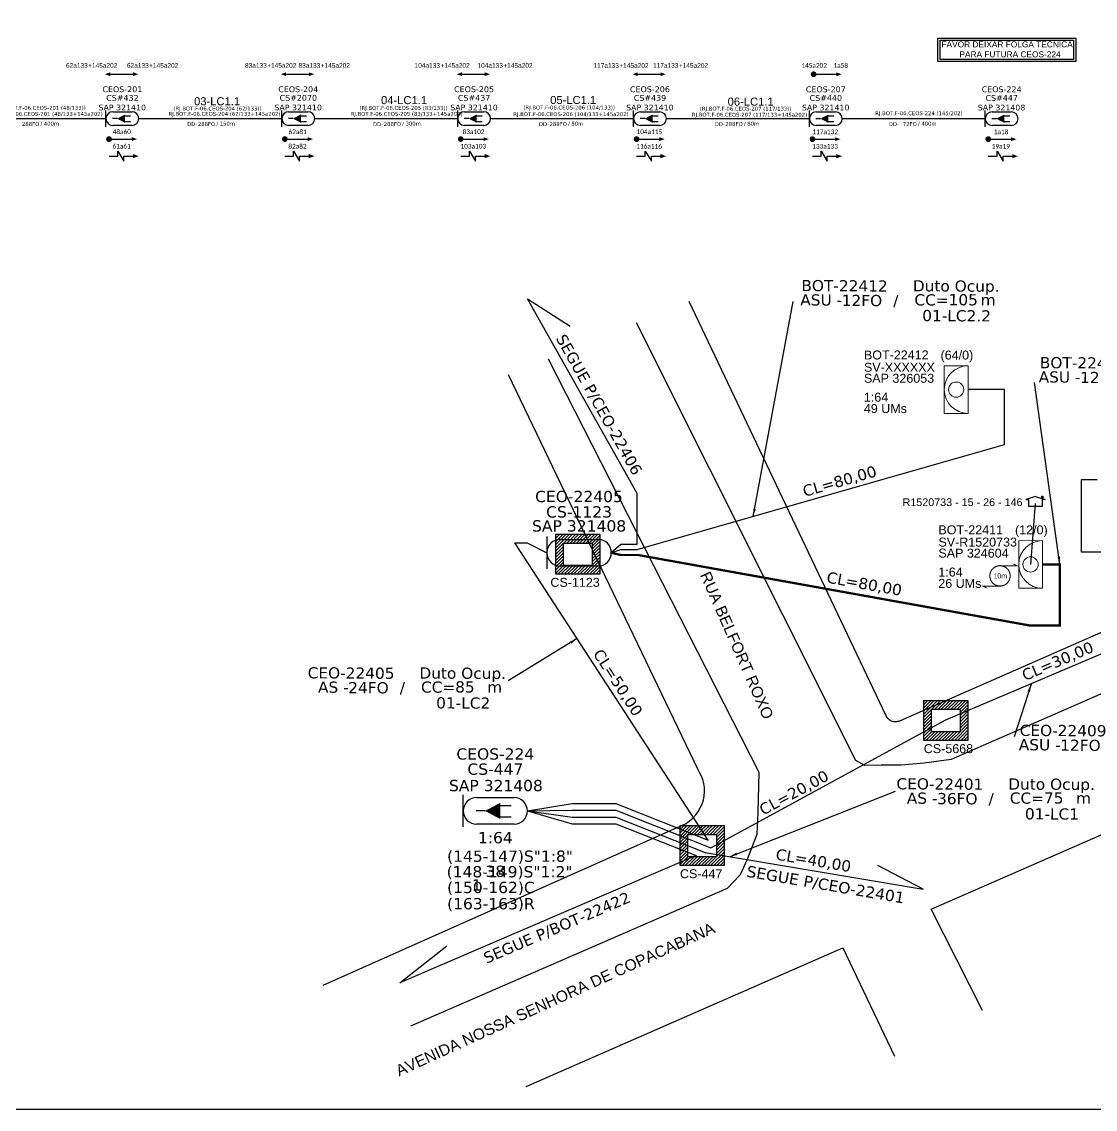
# Model space of a CAD drawing. Header units: metres. Extents: x -1286 to -445, y -500 to 94.
# Drawn here: x -948.4 to -668.9, y -499.8 to -216.6 of the extents above; entities that cross this region are included whole.
import ezdxf
from ezdxf.enums import TextEntityAlignment as Align

# ---------------------------------------------------------------- set-up
doc = ezdxf.new("R2010")
doc.units = ezdxf.units.M
doc.linetypes.add('ARILSUPP', pattern=[2.98, 1.42, -0.71, 0.14, -0.71])
for name, color, linetype in [('10.0-Cartográfico', 4, 'Continuous'), ('10.1-Caixas Subterrâneas', 5, 'Continuous'), ('20.4-CEOS', 1, 'Continuous'), ('20.5-CABO AÉREO', 1, 'Continuous'), ('20.5-CEO', 1, 'Continuous'), ('CAP a instalar', 1, 'Continuous'), ('celulas gpon', 7, 'Continuous'), ('CEO', 1, 'Continuous'), ('Folga', 1, 'Continuous'), ('label_cabos', 7, 'Continuous'), ('LC1', 3, 'Continuous'), ('Segmento de Logradouro Texto', 238, 'Continuous'), ('SETA', 7, 'Continuous'), ('surveys', 7, 'Continuous'), ('surveys legendas', 7, 'Continuous')]:
    doc.layers.add(name, color=color, linetype=linetype)
for name, color, linetype, lineweight in [("20.0-LEGENDA DOS CDO'S", 1, 'Continuous', 0), ('20.1-CDO_INTERIOR', 1, 'Continuous', 0), ('40.1-ETIQUETAS', 1, 'Continuous', 20)]:
    doc.layers.add(name, color=color, linetype=linetype, lineweight=lineweight)
doc.layers.add('DROP DE CLIENTE', color=140, linetype='Continuous', plot=False)
doc.styles.add('ARIAL', font='arial.ttf')
doc.styles.add('DIGICADE', font='arial.ttf')
doc.styles.add('siredit', font='verdana.ttf')
doc.linetypes.add('FENCELINE1', pattern='A,0.25,-0.1,[133,ltypeshp.shx,S=0.1,R=0,X=-0.1,Y=0],-0.1,1', length=1.45)
doc.dimstyles.new('CC', dxfattribs={"dimtxt": 0.8, "dimasz": 2, "dimexe": 0.18, "dimexo": 0.0625, "dimgap": 0.09, "dimtad": 0, "dimdec": 0, "dimrnd": 1, "dimzin": 0, "dimdsep": 46, "dimtxsty": 'siredit', "dimblk": 'NONE', "dimcen": 0, "dimse1": 1, "dimse2": 1, "dimsd1": 1, "dimsd2": 1, "dimclrt": 7, "dimadec": 0, "dimazin": 0, "dimtfac": 1, "dimtdec": 0, "dimtofl": 0, "dimtmove": 0, "dimatfit": 3, "dimfxl": 0, "dimtolj": 1, "dimtzin": 0, "dimarcsym": 0})

# ---------------------------------------------------------------- blocks, each defined once
blk = doc.blocks.new('*U83')
at = {"layer": '20.4-CEOS', "color": 7, "style": 'siredit'}
for tag, p in [('FIBRAS_SPLITTER', (0, 0)), ('FIBRAS_TOP_C', (0, -4.128)), ('RESERVA_FINAIS', (0, -5.461))]:
    blk.add_attdef(tag, p, '', height=1.01, dxfattribs=at)
for tag, p, flags in [('ID_ATIVIDADE', (0, -6.773), 3), ('FATOR', (0, -8.085), 1), ('QTDE', (0, -9.397), 1), ('FID', (0, -10.709), 1)]:
    blk.add_attdef(tag, p, '', height=1.01, dxfattribs=dict(at, flags=flags))
blk = doc.blocks.new('*U77')
at = {"layer": '20.4-CEOS', "color": 7, "style": 'siredit'}
blk.add_attdef('FIBRAS_SPLITTER', (0, 0), '', height=1.01, dxfattribs=at)
for tag, p, flags in [('ID_ATIVIDADE', (0, -1.483), 3), ('FATOR', (0, -2.795), 1), ('QTDE', (0, -4.107), 1), ('FID', (0, -5.419), 1)]:
    blk.add_attdef(tag, p, '', height=1.01, dxfattribs=dict(at, flags=flags))
blk = doc.blocks.new('*X71')
at = {"color": 0, "linetype": 'Continuous'}
for p, q in [((-1.25, 0.34099), (-0.49099, 1.1)), ((-1.25, 0.517767), (-0.667767, 1.1)), ((-1.25, 0.694544), (-0.844544, 1.1)), ((-1.25, 0.87132), (-1.02132, 1.1)), ((-1.25, 1.048097), (-1.198097, 1.1)), ((-1.25, 0.164214), (-0.8035, 0.610714)), ((-0.789214, 0.625), (-0.314214, 1.1)), ((-0.612437, 0.625), (-0.137437, 1.1)), ((-0.43566, 0.625), (0.03934, 1.1)), ((-0.258883, 0.625), (0.216117, 1.1)), ((-0.082107, 0.625), (0.392893, 1.1)), ((0.09467, 0.625), (0.56967, 1.1)), ((0.271447, 0.625), (0.746447, 1.1)), ((0.448223, 0.625), (0.923223, 1.1)), ((0.625, 0.625), (1.1, 1.1)), ((0.801777, 0.625), (1.25, 1.073223)), ((0.8035, 0.449947), (1.25, 0.896447)), ((0.8035, 0.27317), (1.25, 0.71967)), ((-1.25, -0.012563), (-0.8035, 0.433937)), ((-1.25, -0.18934), (-0.8035, 0.25716)), ((-1.25, -0.366117), (-0.8035, 0.080383)), ((0.8035, 0.096393), (1.25, 0.542893)), ((0.8035, -0.080383), (1.25, 0.366117)), ((0.8035, -0.25716), (1.25, 0.18934)), ((0.8035, -0.433937), (1.25, 0.012563)), ((-1.25, -0.542893), (-0.8035, -0.096393)), ((-1.25, -0.71967), (-0.8035, -0.27317)), ((-1.25, -0.896447), (-0.8035, -0.449947)), ((0.49099, -1.1), (1.25, -0.34099)), ((0.667767, -1.1), (1.25, -0.517767)), ((0.8035, -0.610714), (1.25, -0.164214)), ((-1.25, -1.073223), (-0.801777, -0.625)), ((-1.1, -1.1), (-0.625, -0.625)), ((-0.923223, -1.1), (-0.448223, -0.625)), ((-0.746447, -1.1), (-0.271447, -0.625)), ((-0.56967, -1.1), (-0.09467, -0.625)), ((-0.392893, -1.1), (0.082107, -0.625)), ((-0.216117, -1.1), (0.258883, -0.625)), ((-0.03934, -1.1), (0.43566, -0.625)), ((0.137437, -1.1), (0.612437, -0.625)), ((0.314214, -1.1), (0.789214, -0.625)), ((0.844544, -1.1), (1.25, -0.694544)), ((1.02132, -1.1), (1.25, -0.87132)), ((1.198097, -1.1), (1.25, -1.048097))]:
    blk.add_line(p, q, dxfattribs=at)
blk = doc.blocks.new('MANHOLE_MQ')
at = {"color": 0, "linetype": 'Continuous'}
for p, q in [((0.00000623, 0.00000569), (-0.00000627, 0.00000569)), ((-0.00000627, 0.00000569), (-0.00000627, -0.00000531)), ((-0.00000404, 0.00000331), (0.00000399, 0.00000331)), ((-0.00000404, -0.00000294), (-0.00000404, 0.00000331)), ((0.00000399, 0.00000331), (0.00000399, -0.00000294)), ((0.00000623, -0.00000531), (0.00000623, 0.00000569)), ((0.00000399, -0.00000294), (-0.00000404, -0.00000294)), ((0.00000399, -0.00000294), (0.00000399, -0.00000294)), ((-0.00000627, -0.00000531), (0.00000623, -0.00000531))]:
    blk.add_line(p, q, dxfattribs=at)
at = {"color": 0, "linetype": 'Continuous', "xscale": 5e-06, "yscale": 5e-06, "zscale": 1e-05}
blk.add_blockref('*X71', (-0.00000002, 0.00000019), dxfattribs=at)
blk = doc.blocks.new('Inst CB DT OCUP CFOA-SM-AS-80-TS-36')
at = {"layer": 'label_cabos', "color": 0, "style": 'siredit'}
for tag, flags, p in [('ID_ATIVIDADE', 3, (1.314, 2.672)), ('FATOR', 1, (11.56, 2.551))]:
    blk.add_attdef(tag, text='', height=1, rotation=359.69001, dxfattribs=dict(at, flags=flags)).set_placement(p, align=Align.MIDDLE_CENTER)
for tag, p in [('DESTINO_CABO', (3.131, 1.262)), ('TIPO_CABO', (13.108, 1.245)), ('TIPO_CABO', (1.762, -0.005)), ('CABO', (4.686, -0.052)), ('/', (7.714, -0.052)), ('LANCE', (10.909, 0.002)), ('UND', (15.964, 0.002)), ('FID', (13.148, -1.414))]:
    blk.add_attdef(tag, text='', height=1, rotation=359.69001, dxfattribs=at).set_placement(p, align=Align.MIDDLE_CENTER)
blk.add_attdef('QTDE', (12.429, -0.475), '', height=1, rotation=359.69001, dxfattribs=at)
blk = doc.blocks.new('_None')
blk = doc.blocks.new('Inst CB DT OCUP CFOA-SM-AS-80-TS-24')
at = {"layer": 'label_cabos', "color": 0, "style": 'siredit'}
for tag, flags, p in [('ID_ATIVIDADE', 3, (1.314, 2.672)), ('FATOR', 1, (11.56, 2.551))]:
    blk.add_attdef(tag, text='', height=1, rotation=359.69001, dxfattribs=dict(at, flags=flags)).set_placement(p, align=Align.MIDDLE_CENTER)
for tag, p in [('DESTINO_CABO', (3.131, 1.262)), ('TIPO_CABO', (13.108, 1.245)), ('TIPO_CABO', (1.762, -0.005)), ('CABO', (4.686, -0.052)), ('/', (7.714, -0.052)), ('LANCE', (10.909, 0.002)), ('UND', (15.964, 0.002)), ('FID', (13.148, -1.414))]:
    blk.add_attdef(tag, text='', height=1, rotation=359.69001, dxfattribs=at).set_placement(p, align=Align.MIDDLE_CENTER)
blk.add_attdef('QTDE', (12.429, -0.475), '', height=1, rotation=359.69001, dxfattribs=at)
blk = doc.blocks.new('Inst CB DT OCUP CFOA-SM-ASU-120-S-12')
at = {"layer": 'label_cabos', "color": 0, "style": 'siredit'}
for tag, flags, p in [('ID_ATIVIDADE', 3, (1.314, 2.672)), ('FATOR', 1, (11.56, 2.551))]:
    blk.add_attdef(tag, text='', height=1, rotation=359.69001, dxfattribs=dict(at, flags=flags)).set_placement(p, align=Align.MIDDLE_CENTER)
for tag, p in [('DESTINO_CABO', (3.131, 1.262)), ('TIPO_CABO', (13.108, 1.245)), ('TIPO_CABO', (1.262, -0.005)), ('CABO', (4.686, -0.052)), ('/', (7.714, -0.052)), ('LANCE', (10.909, 0.002)), ('UND', (15.964, 0.002)), ('FID', (13.148, -1.414))]:
    blk.add_attdef(tag, text='', height=1, rotation=359.69001, dxfattribs=at).set_placement(p, align=Align.MIDDLE_CENTER)
blk.add_attdef('QTDE', (12.429, -0.475), '', height=1, rotation=359.69001, dxfattribs=at)
blk = doc.blocks.new('A$C07E14978')
at = {"layer": 'Folga', "color": 0, "const_width": 0.146}
blk.add_lwpolyline([(2.23, 2.92, 1.000012), (2.23, 0.28, 0.999978)], format="xyb", close=True, dxfattribs=at)
at = {"layer": 'Folga', "color": 0, "const_width": 0.137}
for points in [[(2.23, 2.92), (4.42, 2.92), (3.98, 3.13)], [(2.23, 0.28), (0.03, 0.28), (0.47, 0.06)]]:
    blk.add_lwpolyline(points, dxfattribs=at)
at = {"layer": 'Folga', "color": 0}
blk.add_text('10m', height=0.659, dxfattribs=at).set_placement((1.38, 1.27))

msp = doc.modelspace()

# ---------------------------------------------------------------- linework, layer by layer
msp.add_lwpolyline([(-1286.07, -499.81), (-445.07, -499.81), (-445.07, 94.19), (-1286.07, 94.19)], close=True)
at = {"color": 7, "ltscale": 9e-07}
for points in [[(-709.87, -220.9), (-673.94, -220.9), (-673.94, -227.02), (-709.87, -227.02)], [(-709.3, -221.47), (-674.52, -221.47), (-674.52, -226.44), (-709.3, -226.44)]]:
    msp.add_lwpolyline(points, close=True, dxfattribs=at)
at = {"color": 7}
for points in [[(-925.36, -230.31), (-919.41, -230.31)], [(-879.57, -230.31), (-873.63, -230.31)], [(-833.78, -230.31), (-827.84, -230.31)], [(-788, -230.31), (-782.06, -230.31)], [(-742.21, -230.32), (-736.27, -230.32)], [(-925.66, -247.2), (-919.72, -247.2)], [(-879.88, -247.2), (-873.94, -247.2)], [(-834.09, -247.2), (-828.15, -247.2)], [(-788.31, -247.21), (-782.37, -247.21)], [(-742.52, -247.22), (-736.58, -247.22)], [(-696.74, -247.22), (-690.79, -247.22)], [(-923.39, -251.63), (-923.39, -250.32), (-921.81, -252.95), (-921.81, -251.63)], [(-877.6, -251.63), (-877.6, -250.32), (-876.03, -252.95), (-876.03, -251.63)], [(-831.82, -251.63), (-831.82, -250.32), (-830.24, -252.95), (-830.24, -251.63)], [(-786.03, -251.64), (-786.03, -250.33), (-784.46, -252.96), (-784.46, -251.64)], [(-740.24, -251.65), (-740.24, -250.33), (-738.67, -252.97), (-738.67, -251.65)], [(-694.46, -251.65), (-694.46, -250.33), (-692.89, -252.97), (-692.88, -251.65)]]:
    msp.add_lwpolyline(points, dxfattribs=at)
at = {"color": 7, "const_width": 0.744}
for points in [[(-742.58, -230.33, 1), (-741.84, -230.32, 1)], [(-926.04, -247.2, 1), (-925.29, -247.2, 1)], [(-880.25, -247.2, 1), (-879.51, -247.2, 1)], [(-834.46, -247.2, 1), (-833.72, -247.2, 1)], [(-788.68, -247.21, 1), (-787.93, -247.21, 1)], [(-742.89, -247.22, 1), (-742.15, -247.22, 1)], [(-697.11, -247.22, 1), (-696.36, -247.22, 1)]]:
    msp.add_lwpolyline(points, format="xyb", close=True, dxfattribs=at)
at = {"layer": '10.0-Cartográfico'}
for points in [[(-774.66, -289.43), (-723.42, -397.29), (-723.3, -397.55), (-723.13, -397.78), (-722.96, -397.99), (-722.73, -398.17), (-722.5, -398.35), (-722.27, -398.51), (-721.98, -398.64), (-721.73, -398.74), (-721.44, -398.81), (-721.13, -398.84), (-720.84, -398.86), (-720.53, -398.86), (-720.25, -398.8), (-719.96, -398.75), (-719.6, -398.61), (-496.58, -300.58)], [(-488.89, -312.12), (-532.09, -332.54), (-706.42, -408.74), (-713.43, -409.69), (-719.51, -410.19), (-724.66, -410.25), (-728.87, -410.3), (-731.23, -409.03), (-788.36, -295.02)], [(-811.33, -304.4), (-756.51, -412.06), (-756.71, -422.54), (-756.98, -428.26), (-759.64, -434.96), (-761.3, -438.78), (-764.69, -442.32), (-847.21, -478.21)], [(-869.93, -467.53), (-775.43, -425.38), (-774.5, -424.71), (-773.66, -423.99), (-772.91, -423.16), (-772.26, -422.26), (-771.71, -421.31), (-771.24, -420.33), (-770.91, -419.3), (-770.7, -418.22), (-770.63, -417.14), (-770.64, -416.06), (-770.8, -415.01), (-771.07, -413.96), (-771.48, -412.94), (-771.98, -411.97), (-772.3, -411.45), (-821.68, -308.62)], [(-698.23, -474.08), (-711.6, -447.72), (-474.16, -343.88)], [(-817.06, -493.84), (-734.64, -457.79), (-721.15, -486)]]:
    msp.add_lwpolyline(points, dxfattribs=at)
at = {"layer": '20.1-CDO_INTERIOR', "color": 7, "lineweight": 18}
msp.add_lwpolyline([(-708.19, -318.62), (-708.2, -306.24), (-702.01, -306.24), (-702, -318.62)], close=True, dxfattribs=at)
at = {"layer": '20.1-CDO_INTERIOR', "color": 1, "lineweight": 18}
msp.add_lwpolyline([(-688.81, -364.15), (-688.81, -351.77), (-682.62, -351.76), (-682.62, -364.14)], close=True, dxfattribs=at)
at = {"layer": '20.1-CDO_INTERIOR', "color": 7, "lineweight": 18}
msp.add_circle((-705.1, -312.43), 1.98, dxfattribs=at)
at = {"layer": '20.1-CDO_INTERIOR', "color": 1, "lineweight": 18}
msp.add_circle((-685.72, -357.95), 1.98, dxfattribs=at)
at = {"layer": '20.1-CDO_INTERIOR', "color": 7, "lineweight": 18}
msp.add_arc((-702.01, -312.43), 6.19, 90.0276, 270.0276, dxfattribs=at)
at = {"layer": '20.1-CDO_INTERIOR', "color": 1, "lineweight": 18}
msp.add_arc((-682.62, -357.95), 6.19, 90.0276, 270.0276, dxfattribs=at)
at = {"layer": '20.4-CEOS', "color": 7}
for p, q in [((-924.67, -240.09), (-919.68, -240.09)), ((-878.89, -240.09), (-873.89, -240.09)), ((-833.1, -240.09), (-828.1, -240.09)), ((-787.32, -240.1), (-782.32, -240.1)), ((-741.53, -240.11), (-736.53, -240.11)), ((-695.75, -240.11), (-690.75, -240.11)), ((-919.68, -243.65), (-924.67, -243.65)), ((-873.89, -243.65), (-878.89, -243.65)), ((-828.1, -243.65), (-833.1, -243.65)), ((-782.32, -243.66), (-787.32, -243.66)), ((-736.53, -243.67), (-741.53, -243.67)), ((-690.75, -243.67), (-695.75, -243.67)), ((-829.95, -418.66), (-820.21, -418.66)), ((-820.21, -425.6), (-829.95, -425.6))]:
    msp.add_line(p, q, dxfattribs=at)
for points in [[(-926.46, -244.02), (-926.46, -239.72)], [(-880.67, -244.02), (-880.67, -239.72)], [(-834.88, -244.02), (-834.88, -239.72)], [(-789.1, -244.03), (-789.1, -239.73)], [(-743.31, -244.04), (-743.31, -239.74)], [(-697.53, -244.04), (-697.53, -239.74)], [(-923.55, -241.87), (-924.76, -241.87)], [(-921.58, -241.16), (-920.06, -241.16)], [(-921.58, -242.64), (-920.06, -242.64)], [(-877.77, -241.87), (-878.97, -241.87)], [(-875.8, -241.16), (-874.28, -241.16)], [(-875.8, -242.64), (-874.28, -242.64)], [(-831.98, -241.87), (-833.18, -241.87)], [(-830.01, -241.16), (-828.49, -241.16)], [(-830.01, -242.64), (-828.49, -242.64)], [(-786.2, -241.88), (-787.4, -241.88)], [(-784.23, -241.17), (-782.71, -241.17)], [(-784.23, -242.65), (-782.71, -242.65)], [(-740.41, -241.89), (-741.61, -241.89)], [(-738.44, -241.18), (-736.92, -241.18)], [(-738.44, -242.66), (-736.92, -242.66)], [(-694.63, -241.89), (-695.83, -241.89)], [(-692.65, -241.18), (-691.14, -241.18)], [(-692.65, -242.66), (-691.14, -242.66)], [(-833.42, -426.31), (-833.42, -417.94)], [(-823.93, -420.75), (-820.97, -420.75)], [(-827.77, -422.13), (-830.11, -422.13)], [(-823.93, -423.64), (-820.97, -423.64)]]:
    msp.add_lwpolyline(points, dxfattribs=at)
for points in [[(-923.55, -241.87, 0, 2.2, 0), (-921.49, -241.87, 2.2, 2.2, 0)], [(-877.77, -241.87, 0, 2.2, 0), (-875.71, -241.87, 2.2, 2.2, 0)], [(-831.98, -241.87, 0, 2.2, 0), (-829.92, -241.87, 2.2, 2.2, 0)], [(-786.2, -241.88, 0, 2.2, 0), (-784.13, -241.88, 2.2, 2.2, 0)], [(-740.41, -241.89, 0, 2.2, 0), (-738.35, -241.89, 2.2, 2.2, 0)], [(-694.63, -241.89, 0, 2.2, 0), (-692.56, -241.89, 2.2, 2.2, 0)], [(-827.77, -422.13, 0, 4.29, 0), (-823.75, -422.13, 4.29, 4.29, 0)]]:
    msp.add_lwpolyline(points, format="xyseb", dxfattribs=at)
for centre, radius, start, end in [((-924.67, -241.87), 1.78, 90, 270), ((-919.68, -241.87), 1.78, 270, 90), ((-878.89, -241.87), 1.78, 90, 270), ((-873.89, -241.87), 1.78, 270, 90), ((-833.1, -241.87), 1.78, 90, 270), ((-828.1, -241.87), 1.78, 270, 90), ((-787.32, -241.88), 1.78, 90, 270), ((-782.32, -241.88), 1.78, 270, 90), ((-741.53, -241.89), 1.78, 90, 270), ((-736.53, -241.89), 1.78, 270, 90), ((-695.75, -241.89), 1.78, 90, 270), ((-690.75, -241.89), 1.78, 270, 90), ((-829.95, -422.13), 3.47, 90, 270), ((-820.21, -422.13), 3.47, 270, 90)]:
    msp.add_arc(centre, radius, start, end, dxfattribs=at)
at = {"layer": '20.5-CABO AÉREO', "color": 7, "ltscale": 8, "const_width": 0.298}
for points in [[(-963.68, -241.87), (-926.46, -241.87)], [(-917.89, -241.87), (-880.67, -241.87)], [(-872.11, -241.87), (-834.88, -241.87)], [(-826.32, -241.88), (-789.1, -241.88)], [(-780.54, -241.89), (-743.31, -241.89)], [(-734.75, -241.89), (-697.53, -241.89)]]:
    msp.add_lwpolyline(points, dxfattribs=at)
at = {"layer": '20.5-CEO', "color": 5}
for p, q in [((-808.16, -351.43), (-798.38, -351.43)), ((-798.38, -358.4), (-808.16, -358.4))]:
    msp.add_line(p, q, dxfattribs=at)
msp.add_lwpolyline([(-811.64, -350.71), (-811.64, -359.12)], dxfattribs=at)
for centre, start, end in [((-808.16, -354.91), 90, 270), ((-798.38, -354.91), 270, 90)]:
    msp.add_arc(centre, 3.49, start, end, dxfattribs=at)
at = {"layer": 'CAP a instalar', "color": 7, "linetype": 'FENCELINE1', "ltscale": 5}
for points in [[(-794.89, -354.82), (-792.4, -352.64), (-788.18, -352.64), (-788.19, -339.51), (-816.74, -288.76), (-805.58, -295.88)], [(-794.89, -354.91), (-792.4, -354.06), (-788.12, -354.06), (-692.55, -326.76), (-692.55, -312.43), (-702.01, -312.43)], [(-634.8, -372.49), (-629.64, -366.7), (-629.64, -354.72), (-672.48, -354.72), (-672.48, -335.82), (-668.36, -335.82)], [(-816.74, -422.13), (-805.12, -420.19), (-793.69, -420.19), (-769.68, -429.71), (-820.01, -352.31), (-816.82, -352.32), (-811.64, -354.91)], [(-816.74, -422.13), (-805.12, -421.96), (-793.69, -421.96), (-769.01, -431.74), (-707.79, -398.41), (-659.94, -378.07), (-654.9, -376.02), (-651.55, -372.49)], [(-816.74, -422.13), (-805.12, -423.73), (-793.69, -423.73), (-770.43, -432.95), (-713.7, -442.52), (-725.46, -436.32)]]:
    msp.add_lwpolyline(points, dxfattribs=at)
at = {"layer": 'CAP a instalar', "ltscale": 5, "const_width": 0.583}
msp.add_lwpolyline([(-794.89, -354.91), (-792.4, -355.49), (-787.95, -355.49), (-685.93, -373.85), (-678.09, -373.85), (-678.09, -357.95), (-682.62, -357.95)], dxfattribs=at)
at = {"layer": 'CAP a instalar', "color": 7, "linetype": 'FENCELINE1', "ltscale": 10}
msp.add_lwpolyline([(-816.74, -422.13), (-805.12, -425.5), (-793.69, -425.5), (-772.82, -433.77), (-849.95, -466.88), (-837.74, -457.29)], dxfattribs=at)
at = {"layer": 'DROP DE CLIENTE'}
msp.add_lwpolyline([(-684.5, -342.09), (-685.72, -357.95)], dxfattribs=at)
at = {"layer": 'SETA', "color": 7}
for points in [[(-925.66, -251.63), (-923.39, -251.63)], [(-921.81, -251.63), (-919.44, -251.63)], [(-879.88, -251.63), (-877.6, -251.63)], [(-876.03, -251.63), (-873.65, -251.63)], [(-834.09, -251.63), (-831.82, -251.63)], [(-830.24, -251.63), (-827.86, -251.63)], [(-788.31, -251.64), (-786.03, -251.64)], [(-784.46, -251.64), (-782.08, -251.64)], [(-742.52, -251.65), (-740.24, -251.65)], [(-738.67, -251.65), (-736.29, -251.65)], [(-696.74, -251.65), (-694.46, -251.65)], [(-692.88, -251.65), (-690.51, -251.65)]]:
    msp.add_lwpolyline(points, dxfattribs=at)
for points in [[(-925.35, -230.8), (-926.72, -230.31), (-925.36, -229.81)], [(-919.42, -229.81), (-918.05, -230.3), (-919.41, -230.8)], [(-879.57, -230.8), (-880.93, -230.31), (-879.57, -229.81)], [(-873.63, -229.81), (-872.26, -230.3), (-873.63, -230.8)], [(-833.78, -230.8), (-835.15, -230.31), (-833.79, -229.81)], [(-827.85, -229.81), (-826.48, -230.3), (-827.84, -230.8)], [(-788, -230.81), (-789.36, -230.32), (-788, -229.82)], [(-782.06, -229.82), (-780.69, -230.31), (-782.05, -230.81)], [(-736.27, -229.83), (-734.91, -230.32), (-736.27, -230.82)], [(-919.73, -246.71), (-918.36, -247.2), (-919.72, -247.7)], [(-873.94, -246.71), (-872.57, -247.2), (-873.93, -247.7)], [(-828.15, -246.71), (-826.79, -247.2), (-828.15, -247.7)], [(-782.37, -246.72), (-781, -247.2), (-782.36, -247.71)], [(-736.58, -246.72), (-735.22, -247.21), (-736.58, -247.72)], [(-690.8, -246.72), (-689.43, -247.21), (-690.79, -247.72)], [(-919.44, -251.09), (-917.94, -251.63), (-919.44, -252.18)], [(-873.65, -251.09), (-872.15, -251.63), (-873.65, -252.18)], [(-827.86, -251.09), (-826.36, -251.63), (-827.86, -252.18)], [(-782.08, -251.1), (-780.58, -251.64), (-782.08, -252.19)], [(-736.29, -251.11), (-734.79, -251.65), (-736.29, -252.2)], [(-690.51, -251.11), (-689.01, -251.65), (-690.51, -252.2)]]:
    msp.add_solid(points, dxfattribs=at)
at = {"layer": 'surveys'}
for p, q in [((-684.47, -340.3), (-686.98, -341.03)), ((-686.98, -341.03), (-686.19, -341.03)), ((-686.19, -342.83), (-686.19, -341.04)), ((-684.47, -340.3), (-681.95, -341.03)), ((-682.78, -340.19), (-682.52, -340.19)), ((-682.78, -340.78), (-682.78, -340.19)), ((-681.95, -341.03), (-682.74, -341.03)), ((-682.74, -341.03), (-682.74, -342.83)), ((-682.52, -340.19), (-682.52, -340.86)), ((-682.74, -342.83), (-686.19, -342.83))]:
    msp.add_line(p, q, dxfattribs=at)

# ---------------------------------------------------------------- block references
at = {"layer": '10.1-Caixas Subterrâneas', "color": 30, "xscale": 931637.3018322334, "yscale": 931637.3018322334, "zscale": 931637.3018322334}
for p, rotation in [((-803.62, -355.11), 180.0000000000627), ((-707.79, -398.41), 180.000000000063), ((-771.27, -430.98), 180.0000000000631)]:
    msp.add_blockref('MANHOLE_MQ', p, dxfattribs=dict(at, rotation=rotation))
at = {"layer": '20.4-CEOS', "color": 0, "lineweight": 0}
ref = msp.add_blockref('*U83', (-837.64, -435.38), dxfattribs=dict(at, xscale=2.913300687511235, yscale=2.913300687511235, zscale=2.913300687511235))
ref.add_attrib('FIBRAS_SPLITTER', '(145-147)S"1:8"', (-837.64, -435.38), dxfattribs={"color": 7, "height": 2.9415, "style": 'siredit'})
ref.add_attrib('FIBRAS_TOP_C', '(150-162)C', (-837.64, -443.52), dxfattribs={"color": 7, "height": 2.941, "style": 'siredit'})
ref.add_attrib('RESERVA_FINAIS', '(163-163)R', (-837.64, -447.75), dxfattribs={"color": 7, "height": 2.941, "style": 'siredit'})
at = {"layer": '20.4-CEOS', "color": 0, "lineweight": 0, "xscale": 2.913300687511235, "yscale": 2.913300687511235, "zscale": 2.913300687511235}
msp.add_blockref('*U77', (-837.75, -439.43), dxfattribs=at).add_auto_attribs({'FIBRAS_SPLITTER': '(148-149)S"1:2"'})
at = {"layer": 'Folga', "xscale": 2.006958307478562, "yscale": 2.006958307478562, "zscale": 2.006958307478562}
msp.add_blockref('A$C07E14978', (-698.16, -364.14), dxfattribs=at)
at = {"layer": 'label_cabos', "color": 0, "lineweight": 0}
ref = msp.add_blockref('Inst CB DT OCUP CFOA-SM-ASU-120-S-12', (-743.28, -289.07), dxfattribs=dict(at, xscale=2.913300687511235, yscale=2.913300687511235, zscale=2.913300687511235))
ref.add_attrib('DESTINO_CABO', 'BOT-22412', dxfattribs={"color": 0, "height": 2.913, "rotation": 359.69, "style": 'siredit'}).set_placement((-734.16, -285.39), align=Align.MIDDLE_CENTER)
ref.add_attrib('CABO', '12FO', dxfattribs={"color": 0, "height": 2.913, "rotation": 359.69, "style": 'siredit'}).set_placement((-729.63, -289.22), align=Align.MIDDLE_CENTER)
ref.add_attrib('TIPO_CABO', 'Duto Ocup.', dxfattribs={"color": 0, "height": 2.913, "rotation": 359.69, "style": 'siredit'}).set_placement((-705.09, -285.45), align=Align.MIDDLE_CENTER)
ref.add_attrib('/', '/', dxfattribs={"color": 0, "height": 2.91, "rotation": 359.69, "style": 'siredit'}).set_placement((-720.81, -289.22), align=Align.MIDDLE_CENTER)
ref.add_attrib('TIPO_CABO', 'ASU - ', dxfattribs={"color": 0, "height": 2.913, "rotation": 359.69, "style": 'siredit'}).set_placement((-739.6, -289.09), align=Align.MIDDLE_CENTER)
ref.add_attrib('FID', '01-LC2.2', dxfattribs={"color": 0, "height": 2.913, "rotation": 359.69, "style": 'siredit'}).set_placement((-704.98, -293.19), align=Align.MIDDLE_CENTER)
ref.add_attrib('LANCE', 'CC=', dxfattribs={"color": 0, "height": 2.913, "rotation": 359.69, "style": 'siredit'}).set_placement((-711.5, -289.07), align=Align.MIDDLE_CENTER)
ref.add_attrib('QTDE', '105', (-707.07, -290.46), dxfattribs={"color": 0, "height": 2.913, "rotation": 359.69, "style": 'siredit'})
ref.add_attrib('UND', 'm', dxfattribs={"color": 0, "height": 2.91, "rotation": 359.69, "style": 'siredit'}).set_placement((-696.77, -289.07), align=Align.MIDDLE_CENTER)
ref = msp.add_blockref('Inst CB DT OCUP CFOA-SM-ASU-120-S-12', (-681.21, -309.14), dxfattribs=dict(at, xscale=2.913300687511235, yscale=2.913300687511235, zscale=2.913300687511235))
ref.add_attrib('DESTINO_CABO', 'BOT-22411', dxfattribs={"color": 0, "height": 2.913, "rotation": 359.69, "style": 'siredit'}).set_placement((-672.08, -305.46), align=Align.MIDDLE_CENTER)
ref.add_attrib('CABO', '12FO', dxfattribs={"color": 0, "height": 2.913, "rotation": 359.69, "style": 'siredit'}).set_placement((-667.56, -309.29), align=Align.MIDDLE_CENTER)
ref.add_attrib('TIPO_CABO', 'Duto Ocup.', dxfattribs={"color": 0, "height": 2.913, "rotation": 359.69, "style": 'siredit'}).set_placement((-643.02, -305.51), align=Align.MIDDLE_CENTER)
ref.add_attrib('/', '/', dxfattribs={"color": 0, "height": 2.91, "rotation": 359.69, "style": 'siredit'}).set_placement((-658.73, -309.29), align=Align.MIDDLE_CENTER)
ref.add_attrib('TIPO_CABO', 'ASU - ', dxfattribs={"color": 0, "height": 2.913, "rotation": 359.69, "style": 'siredit'}).set_placement((-677.53, -309.15), align=Align.MIDDLE_CENTER)
ref.add_attrib('FID', '01-LC2.1', dxfattribs={"color": 0, "height": 2.913, "rotation": 359.69, "style": 'siredit'}).set_placement((-642.9, -313.26), align=Align.MIDDLE_CENTER)
ref.add_attrib('LANCE', 'CC=', dxfattribs={"color": 0, "height": 2.913, "rotation": 359.69, "style": 'siredit'}).set_placement((-649.43, -309.13), align=Align.MIDDLE_CENTER)
ref.add_attrib('QTDE', '105', (-645, -310.52), dxfattribs={"color": 0, "height": 2.913, "rotation": 359.69, "style": 'siredit'})
ref.add_attrib('UND', 'm', dxfattribs={"color": 0, "height": 2.91, "rotation": 359.69, "style": 'siredit'}).set_placement((-634.7, -309.13), align=Align.MIDDLE_CENTER)
ref = msp.add_blockref('Inst CB DT OCUP CFOA-SM-AS-80-TS-24', (-871.76, -389.9), dxfattribs=dict(at, xscale=2.913300687511235, yscale=2.913300687511235, zscale=2.913300687511235))
ref.add_attrib('DESTINO_CABO', 'CEO-22405', dxfattribs={"color": 0, "height": 2.913, "rotation": 359.69, "style": 'siredit'}).set_placement((-862.64, -386.22), align=Align.MIDDLE_CENTER)
ref.add_attrib('CABO', '24FO', dxfattribs={"color": 0, "height": 2.913, "rotation": 359.69, "style": 'siredit'}).set_placement((-858.11, -390.05), align=Align.MIDDLE_CENTER)
ref.add_attrib('TIPO_CABO', 'Duto Ocup.', dxfattribs={"color": 0, "height": 2.913, "rotation": 359.69, "style": 'siredit'}).set_placement((-833.57, -386.27), align=Align.MIDDLE_CENTER)
ref.add_attrib('/', '/', dxfattribs={"color": 0, "height": 2.91, "rotation": 359.69, "style": 'siredit'}).set_placement((-849.28, -390.05), align=Align.MIDDLE_CENTER)
ref.add_attrib('TIPO_CABO', 'AS - ', dxfattribs={"color": 0, "height": 2.913, "rotation": 359.69, "style": 'siredit'}).set_placement((-866.62, -389.91), align=Align.MIDDLE_CENTER)
ref.add_attrib('FID', '01-LC2', dxfattribs={"color": 0, "height": 2.913, "rotation": 359.69, "style": 'siredit'}).set_placement((-833.45, -394.02), align=Align.MIDDLE_CENTER)
ref.add_attrib('LANCE', 'CC=', dxfattribs={"color": 0, "height": 2.913, "rotation": 359.69, "style": 'siredit'}).set_placement((-839.98, -389.89), align=Align.MIDDLE_CENTER)
ref.add_attrib('QTDE', '85', (-835.55, -391.28), dxfattribs={"color": 0, "height": 2.913, "rotation": 359.69, "style": 'siredit'})
ref.add_attrib('UND', 'm', dxfattribs={"color": 0, "height": 2.91, "rotation": 359.69, "style": 'siredit'}).set_placement((-825.25, -389.89), align=Align.MIDDLE_CENTER)
ref = msp.add_blockref('Inst CB DT OCUP CFOA-SM-ASU-120-S-12', (-686.38, -404.88), dxfattribs=dict(at, xscale=2.913300687511235, yscale=2.913300687511235, zscale=2.913300687511235))
ref.add_attrib('DESTINO_CABO', 'CEO-22409', dxfattribs={"color": 0, "height": 2.913, "rotation": 359.69, "style": 'siredit'}).set_placement((-677.26, -401.2), align=Align.MIDDLE_CENTER)
ref.add_attrib('CABO', '12FO', dxfattribs={"color": 0, "height": 2.913, "rotation": 359.69, "style": 'siredit'}).set_placement((-672.73, -405.03), align=Align.MIDDLE_CENTER)
ref.add_attrib('TIPO_CABO', 'Duto Ocup.', dxfattribs={"color": 0, "height": 2.913, "rotation": 359.69, "style": 'siredit'}).set_placement((-648.2, -401.26), align=Align.MIDDLE_CENTER)
ref.add_attrib('/', '/', dxfattribs={"color": 0, "height": 2.91, "rotation": 359.69, "style": 'siredit'}).set_placement((-663.91, -405.03), align=Align.MIDDLE_CENTER)
ref.add_attrib('TIPO_CABO', 'ASU - ', dxfattribs={"color": 0, "height": 2.913, "rotation": 359.69, "style": 'siredit'}).set_placement((-682.71, -404.9), align=Align.MIDDLE_CENTER)
ref.add_attrib('FID', '01-LC3', dxfattribs={"color": 0, "height": 2.913, "rotation": 359.69, "style": 'siredit'}).set_placement((-648.08, -409), align=Align.MIDDLE_CENTER)
ref.add_attrib('LANCE', 'CC=', dxfattribs={"color": 0, "height": 2.913, "rotation": 359.69, "style": 'siredit'}).set_placement((-654.6, -404.88), align=Align.MIDDLE_CENTER)
ref.add_attrib('QTDE', '85', (-650.17, -406.27), dxfattribs={"color": 0, "height": 2.913, "rotation": 359.69, "style": 'siredit'})
ref.add_attrib('UND', 'm', dxfattribs={"color": 0, "height": 2.91, "rotation": 359.69, "style": 'siredit'}).set_placement((-639.88, -404.88), align=Align.MIDDLE_CENTER)
ref = msp.add_blockref('Inst CB DT OCUP CFOA-SM-AS-80-TS-36', (-718.45, -418.79), dxfattribs=dict(at, xscale=2.913300687511235, yscale=2.913300687511235, zscale=2.913300687511235))
ref.add_attrib('DESTINO_CABO', 'CEO-22401', dxfattribs={"color": 0, "height": 2.913, "rotation": 359.69, "style": 'siredit'}).set_placement((-709.33, -415.11), align=Align.MIDDLE_CENTER)
ref.add_attrib('CABO', '36FO', dxfattribs={"color": 0, "height": 2.913, "rotation": 359.69, "style": 'siredit'}).set_placement((-704.8, -418.94), align=Align.MIDDLE_CENTER)
ref.add_attrib('TIPO_CABO', 'Duto Ocup.', dxfattribs={"color": 0, "height": 2.913, "rotation": 359.69, "style": 'siredit'}).set_placement((-680.26, -415.17), align=Align.MIDDLE_CENTER)
ref.add_attrib('/', '/', dxfattribs={"color": 0, "height": 2.91, "rotation": 359.69, "style": 'siredit'}).set_placement((-695.98, -418.94), align=Align.MIDDLE_CENTER)
ref.add_attrib('TIPO_CABO', 'AS - ', dxfattribs={"color": 0, "height": 2.913, "rotation": 359.69, "style": 'siredit'}).set_placement((-713.32, -418.81), align=Align.MIDDLE_CENTER)
ref.add_attrib('FID', '01-LC1', dxfattribs={"color": 0, "height": 2.913, "rotation": 359.69, "style": 'siredit'}).set_placement((-680.15, -422.91), align=Align.MIDDLE_CENTER)
ref.add_attrib('LANCE', 'CC=', dxfattribs={"color": 0, "height": 2.913, "rotation": 359.69, "style": 'siredit'}).set_placement((-686.67, -418.79), align=Align.MIDDLE_CENTER)
ref.add_attrib('QTDE', '75', (-682.24, -420.18), dxfattribs={"color": 0, "height": 2.913, "rotation": 359.69, "style": 'siredit'})
ref.add_attrib('UND', 'm', dxfattribs={"color": 0, "height": 2.91, "rotation": 359.69, "style": 'siredit'}).set_placement((-671.94, -418.79), align=Align.MIDDLE_CENTER)

# ---------------------------------------------------------------- texts
at = {"color": 7, "style": 'ARIAL'}
for s, p in [('FAVOR DEIXAR FOLGA TÉCNICA', (-708.93, -223.31)), ('PARA FUTURA CEOS-224', (-704.25, -225.9))]:
    msp.add_text(s, height=1.5511, rotation=359.9867, dxfattribs=at).set_placement(p)
at = {"layer": '10.1-Caixas Subterrâneas', "color": 30, "style": 'ARIAL'}
for s, p in [('CS-1123', (-810.74, -363.78)), ('CS-5668', (-713.53, -407.08)), ('CS-447', (-777.01, -439.65))]:
    msp.add_text(s, height=2.331, dxfattribs=at).set_placement(p)
at = {"layer": "20.0-LEGENDA DOS CDO'S", "color": 7, "style": 'ARIAL'}
for s, rotation, p in [('BOT-22412', 0.118, (-729.11, -304.59)), ('SV-XXXXXX', 359.9724, (-729.1, -307.77)), ('SAP 326053', 359.9724, (-729.11, -310.64)), ('1:64', 359.9724, (-729.13, -315.57)), ('49 UMs', 359.9724, (-729.13, -318.53))]:
    msp.add_text(s, height=2.331, rotation=rotation, dxfattribs=at).set_placement(p)
msp.add_text('(64/0)', height=2.331, rotation=359.9724, dxfattribs=at).set_placement((-704.9, -304.6), align=Align.CENTER)
at = {"layer": "20.0-LEGENDA DOS CDO'S", "color": 1, "style": 'ARIAL'}
for s, height, rotation, p in [('BOT-22411', 2.331, 0.118, (-709.72, -350.11)), ('SV-R1520733', 2.3306, 359.9724, (-709.72, -353.29)), ('SAP 324604', 2.331, 359.9724, (-709.73, -356.16)), ('1:64', 2.331, 359.9724, (-709.74, -361.1)), ('26 UMs', 2.331, 359.9724, (-709.75, -364.05))]:
    msp.add_text(s, height=height, rotation=rotation, dxfattribs=at).set_placement(p)
msp.add_text('(12/0)', height=2.331, rotation=359.9724, dxfattribs=at).set_placement((-685.52, -350.12), align=Align.CENTER)
at = {"layer": '20.4-CEOS', "color": 7, "style": 'siredit'}
for s, height, p in [('CS#432', 1.509, (-922.17, -236.46)), ('CS#2070', 1.509, (-876.38, -236.46)), ('CS#437', 1.509, (-830.6, -236.46)), ('CS#439', 1.509, (-784.81, -236.47)), ('CS#440', 1.509, (-739.03, -236.48)), ('CS#447', 1.509, (-693.24, -236.48)), ('SAP 321410', 1.489, (-922.21, -238.97)), ('SAP 321410', 1.489, (-876.42, -238.97)), ('SAP 321410', 1.489, (-830.64, -238.97)), ('SAP 321410', 1.489, (-784.85, -238.98)), ('SAP 321410', 1.489, (-739.07, -238.99)), ('SAP 321408', 1.489, (-693.28, -238.99))]:
    msp.add_text(s, height=height, dxfattribs=at).set_placement(p, align=Align.MIDDLE_CENTER)
at = {"layer": '20.4-CEOS', "color": 5, "style": 'siredit'}
msp.add_text('CEO-22405', height=2.941, dxfattribs=at).set_placement((-803.3, -338.78), align=Align.TOP_CENTER)
at = {"layer": '20.4-CEOS', "color": 7, "style": 'siredit'}
for s, p in [('CEOS-224', (-825.08, -405.83)), ('CS-447', (-825.08, -409.77)), ('SAP 321408', (-824.93, -414.05)), ('1:64', (-825.08, -427.62)), ('38', (-825.08, -436.37))]:
    msp.add_text(s, height=2.941, dxfattribs=at).set_placement(p, align=Align.TOP_CENTER)
msp.add_text('SEGUE P/CEO-22401', height=2.9415, rotation=350.3021, dxfattribs=at).set_placement((-739.08, -441.29), align=Align.MIDDLE_CENTER)
msp.add_text('1', height=2.94, dxfattribs=at).set_placement((-831.2, -442.88))
at = {"layer": '20.5-CEO', "color": 5, "style": 'siredit'}
for s, p in [('CS-1123', (-803.27, -342.78)), ('SAP 321408', (-803.27, -346.44))]:
    msp.add_text(s, height=2.953, dxfattribs=at).set_placement(p, align=Align.TOP_CENTER)
at = {"layer": '40.1-ETIQUETAS', "color": 7}
for s, height, style, p in [('62a133', 1.216, 'ARIAL', (-936.87, -228.63)), ('+145a202', 1.216, 'ARIAL', (-931.1, -228.63)), ('62a133', 1.216, 'ARIAL', (-920.99, -228.63)), ('+145a202', 1.216, 'ARIAL', (-915.22, -228.63)), ('83a133', 1.216, 'ARIAL', (-890.25, -228.63)), ('+145a202', 1.216, 'ARIAL', (-884.48, -228.63)), ('83a133', 1.216, 'ARIAL', (-876.32, -228.63)), ('+145a202', 1.216, 'ARIAL', (-870.55, -228.63)), ('104a133', 1.216, 'ARIAL', (-846.1, -228.63)), ('+145a202', 1.216, 'ARIAL', (-839.36, -228.63)), ('104a133', 1.216, 'ARIAL', (-829.73, -228.63)), ('+145a202', 1.216, 'ARIAL', (-822.99, -228.63)), ('117a133', 1.216, 'ARIAL', (-799.53, -228.64)), ('+145a202', 1.216, 'ARIAL', (-792.79, -228.64)), ('117a133', 1.216, 'ARIAL', (-784.03, -228.64)), ('+145a202', 1.216, 'ARIAL', (-777.29, -228.64)), ('RJ.BOT.F-06.CEOS-201 (48/133+145a202)', 1.0051, 'siredit', (-956.45, -241.14)), ('RJ.BOT.F-06.CEOS-204 (62/133+145a202)', 1.0051, 'siredit', (-910.17, -241.14)), ('RJ.BOT.F-06.CEOS-205 (83/133+145a202)', 1.0051, 'siredit', (-862.75, -241.14)), ('RJ.BOT.F-06.CEOS-206 (104/133+145a202)', 1.0051, 'siredit', (-820.42, -241.21)), ('RJ.BOT.F-06.CEOS-207 (117/133+145a202)', 1.0051, 'siredit', (-773.92, -241.36))]:
    msp.add_text(s, height=height, dxfattribs=dict(at, style=style)).set_placement(p)
at = {"layer": '40.1-ETIQUETAS', "color": 7, "style": 'siredit'}
for s, p in [('(RJ.BOT.F-06.CEOS-201 (48/133))', (-943.21, -239.07)), ('(RJ.BOT.F-06.CEOS-204 (62/133))', (-897.44, -239.24)), ('(RJ.BOT.F-06.CEOS-205 (83/133))', (-848.99, -239.1)), ('(RJ.BOT.F-06.CEOS-206 (104/133))', (-805.86, -238.99)), ('(RJ.BOT.F-06.CEOS-207 (117/133))', (-759.92, -239.28)), ('RJ.BOT.F-06.CEOS-224 (145/202)', (-714.8, -240.47))]:
    msp.add_text(s, height=1.0051, dxfattribs=at).set_placement(p, align=Align.MIDDLE_CENTER)
for s, height, p in [('288FO', 1.005, (-943.81, -243.27)), ('/', 1.01, (-943.04, -243.18)), ('DD-', 1.005, (-902.7, -243.29)), ('288FO', 1.005, (-898.02, -243.27)), ('/', 1.01, (-897.25, -243.18)), ('DD-', 1.005, (-854.31, -243.29)), ('288FO', 1.005, (-849.63, -243.27)), ('/', 1.01, (-848.86, -243.18)), ('DD-', 1.005, (-811.13, -243.3)), ('288FO', 1.005, (-806.45, -243.28)), ('/', 1.01, (-805.68, -243.19)), ('DD-', 1.005, (-765.34, -243.3)), ('288FO', 1.005, (-760.67, -243.28)), ('/', 1.01, (-759.89, -243.19)), ('DD-', 1.005, (-720.02, -243.3)), ('72FO', 1.005, (-715.34, -243.28)), ('/', 1.01, (-714.57, -243.19))]:
    msp.add_text(s, height=height, dxfattribs=at).set_placement(p, align=Align.MIDDLE_RIGHT)
for s, p in [('400m', (-942.64, -243.18)), ('150m', (-896.85, -243.18)), ('300m', (-848.46, -243.18)), ('50m', (-805.28, -243.19)), ('80m', (-759.5, -243.19)), ('400m', (-714.17, -243.19))]:
    msp.add_text(s, height=1.005, dxfattribs=at).set_placement(p, align=Align.MIDDLE_LEFT)
at = {"layer": '40.1-ETIQUETAS', "color": 7, "char_height": 1.2157, "width": 20.7671, "attachment_point": 5, "style": 'ARIAL'}
for s, insert in [('{\\fCalibri|b0|i0|c0|p34;145a202}', (-742.07, -228.04)), ('{\\fCalibri|b0|i0|c0|p34;1a58}', (-735.15, -228.04)), ('{\\fCalibri|b0|i0|c0|p34;48a60}', (-922.33, -245.3)), ('{\\fCalibri|b0|i0|c0|p34;62a81}', (-876.55, -245.3)), ('{\\fCalibri|b0|i0|c0|p34;83a102}', (-830.76, -245.3)), ('{\\fCalibri|b0|i0|c0|p34;104a115}', (-784.98, -245.31)), ('{\\fCalibri|b0|i0|c0|p34;117a132}', (-739.19, -245.32)), ('{\\fCalibri|b0|i0|c0|p34;1a18}', (-693.4, -245.32)), ('{\\fCalibri|b0|i0|c0|p34;61a61}', (-922.38, -249.06)), ('{\\fCalibri|b0|i0|c0|p34;82a82}', (-876.6, -249.06)), ('{\\fCalibri|b0|i0|c0|p34;103a103}', (-830.81, -249.06)), ('{\\fCalibri|b0|i0|c0|p34;116a116}', (-785.03, -249.07)), ('{\\fCalibri|b0|i0|c0|p34;133a133}', (-739.24, -249.08)), ('{\\fCalibri|b0|i0|c0|p34;19a19}', (-693.46, -249.08))]:
    msp.add_mtext(s, dxfattribs=dict(at, insert=insert))
at = {"layer": 'celulas gpon', "style": 'siredit'}
for s, rotation, p in [('CL=80,00', 15.9369, (-744.57, -340.38)), ('CL=80,00', 349.8346, (-739.01, -362.65)), ('CL=30,00', 23.0584, (-687.22, -388.32)), ('CL=50,00', 303.0462, (-799.76, -381.19)), ('CL=20,00', 28.54, (-755.35, -423.36)), ('CL=40,00', 350.4346, (-752.25, -434.77))]:
    msp.add_text(s, height=2.913, rotation=rotation, dxfattribs=at).set_placement(p)
at = {"layer": 'CEO', "color": 7, "style": 'siredit'}
for s, p in [('CEOS-201', (-922.19, -234.22)), ('CEOS-204', (-876.4, -234.22)), ('CEOS-205', (-830.62, -234.22)), ('CEOS-206', (-784.83, -234.23)), ('CEOS-207', (-739.04, -234.24)), ('CEOS-224', (-693.26, -234.24))]:
    msp.add_text(s, height=1.509, dxfattribs=at).set_placement(p, align=Align.MIDDLE_CENTER)
at = {"layer": 'label_cabos', "color": 0, "style": 'siredit'}
for s, rotation, p in [('SEGUE P/CEO-22406', 299.3466, (-798.03, -316.33)), ('SEGUE P/BOT-22422', 23.2279, (-809.07, -452.5))]:
    msp.add_text(s, height=2.9133, rotation=rotation, dxfattribs=at).set_placement(p, align=Align.MIDDLE_CENTER)
at = {"layer": 'LC1', "color": 7, "linetype": 'ARILSUPP', "style": 'ARIAL'}
for s, p in [('03-LC1.1', (-897.53, -237.35)), ('04-LC1.1', (-848.85, -237.06)), ('05-LC1.1', (-804.81, -237.02)), ('06-LC1.1', (-758.61, -237.45))]:
    msp.add_text(s, height=2.085, dxfattribs=at).set_placement(p, align=Align.MIDDLE_CENTER)
at = {"layer": 'Segmento de Logradouro Texto', "color": 5, "linetype": 'Continuous'}
for s, height, rotation, style, p in [('RUA BELFORT ROXO', 2.9, 293.7378, 'DIGICADE', (-771.86, -360.65)), ('AVENIDA NOSSA SENHORA DE COPACABANA', 2.9133, 24.4957, 'ARIAL', (-850.15, -491.29))]:
    msp.add_text(s, height=height, rotation=rotation, dxfattribs=dict(at, style=style)).set_placement(p)
at = {"layer": 'surveys legendas', "color": 0, "style": 'ARIAL'}
msp.add_text('R1520733 - 15 - 26 - 146', height=2, dxfattribs=at).set_placement((-719.04, -342.75))

# ---------------------------------------------------------------- leaders
at = {"layer": 'label_cabos'}
for points in [[(-757.95, -345.45), (-747.5, -289.47)], [(-678.09, -357.95), (-684.74, -310.57)], [(-803.78, -377.27), (-821.75, -388.24)], [(-685.57, -389.13), (-689.99, -402.85)], [(-764.09, -434.04), (-720.86, -416.95)]]:
    msp.add_leader(points, dimstyle='CC', override={"dimgap": 0.09, "dimtad": 0}, dxfattribs=at)

doc.saveas('drawing.dxf')
